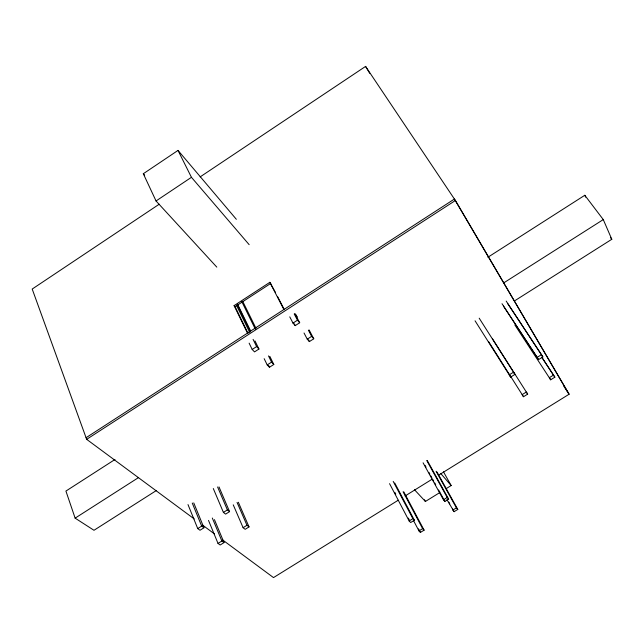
<?xml version="1.0" encoding="UTF-8"?>
<svg xmlns="http://www.w3.org/2000/svg" width="644" height="644" viewBox="0 0 644 644"><rect width="100%" height="100%" fill="white"/><g stroke="black" fill="none" stroke-linecap="round" stroke-linejoin="round"><path stroke-width="0.97" d="M216.795 267.115L156.041 200.968L143.314 173.735L178.01 150.414L236.348 219.306M156.041 200.968L191.437 177.309L178.01 150.414M159.205 204.228L32.2 289.051L86.658 439.337L194.238 518.943M200.147 176.891L365.583 66.404L455.397 200.501L569.119 394.225L438.403 475.312M247.457 333.133L234.086 305.626L269.844 282.322L275.318 292.175M234.086 305.626L235.076 306.673L270.786 283.4M86.071 437.711L454.414 199.036L568.266 392.929M86.658 439.337L455.397 200.501M252.182 349.459L256.61 346.593L258.952 349.032L254.533 351.882L252.182 349.459L249.123 343.139M292.996 323.095L297.464 320.205L299.685 322.741L295.226 325.614L292.996 323.095L289.768 316.856M114.978 459.494L65.921 491.066L75.131 518.146L93.984 530.286L156.395 490.503M267.212 364.931L271.559 362.129L273.805 364.472L269.474 367.257L267.212 364.931L264.161 358.676M307.252 339.179L311.64 336.353L313.765 338.784L309.394 341.594L307.252 339.179L304.032 332.996M75.131 518.146L138.468 477.615M487.894 257.262L584.808 195.277L603.275 219.588L611.8 239.286L514.427 300.965M503.64 282.949L603.275 219.588M197.74 528.603L201.685 526.116L203.939 527.782L200.002 530.262L197.74 528.603L187.992 504.582M223.42 512.415L227.388 509.911L229.57 511.626L225.617 514.121L223.42 512.415L213.301 488.538M218.026 543.431L221.874 541.016L224.015 542.594L220.176 545.001L218.026 543.431L208.503 520.416M243.102 527.702L246.966 525.271L249.043 526.897L245.187 529.32L243.102 527.702L233.233 504.824M502.014 303.718L537.177 357.364L541.491 354.659L506.176 301.078M514.934 374.397L513.501 372.184L509.211 374.872L510.652 377.078L514.934 374.397L479.192 318.184M503.431 306.069L538.537 359.626L542.844 356.937L541.491 354.659M553.582 375.041L549.372 377.658L550.66 379.807L554.854 377.191L542.023 357.484M527.669 394.128L526.309 392.035L522.131 394.643L523.5 396.728L527.669 394.128L492.596 338.969M398.242 500.219L273.507 577.596L222.55 539.889M405.084 495.977L432.422 479.023M414.486 489.722L425.41 501.475L440.359 492.225M446.179 488.635L451.162 485.552L443.483 471.827M409.149 520.98L412.876 518.678L414.406 520.231L410.687 522.534L409.149 520.98L389.564 483.668M443.45 499.8L447.202 497.482L448.643 499.1L444.899 501.418L443.45 499.8L423.084 462.803M418.962 530.906L422.633 528.652L424.106 530.157L420.443 532.403L418.962 530.906L413.4 520.368M452.708 510.129L456.403 507.85L457.795 509.42L454.109 511.682L446.936 499.672M202.329 524.924L214.46 533.908M143.314 173.735L144.659 175.224M294.928 313.709L296.208 315.166M294.863 314.063L297.447 317.017M440.705 473.453L451.162 485.552M191.437 177.309L249.156 244.664M610.625 237.733L611.8 239.286M563.854 386.247L569.119 394.225M507.585 303.437L542.844 356.937M541.668 357.162L554.854 377.191M514.846 324.93L550.66 379.807M488.555 341.513L492.29 347.422M492.636 347.905L495.486 352.477M495.832 352.952L507.738 371.87M508.068 372.312L523.5 396.728M475.055 320.801L510.652 377.078M537.177 357.364L538.537 359.626M365.583 66.404L369.712 73.303M437.034 472.044L457.795 509.42M436.101 471.287L456.403 507.85M427.238 460.444L448.643 499.1M426.755 460.524L447.202 497.482M448.82 502.119L449.778 503.858M452.668 509.074L454.109 511.682M425.04 465.354L426.006 467.117M428.912 472.39L429.878 474.153M430.852 475.908L431.818 477.671M432.784 479.426L433.758 481.189M434.724 482.944L435.69 484.707M438.596 489.979L439.57 491.742M440.536 493.497L444.899 501.418M424.476 499.744L425.41 501.475M403.836 491.952L424.106 530.157M403.088 491.783L422.633 528.652M394.748 483.024L414.406 520.231M418.568 528.853L420.443 532.403M393.21 481.406L412.876 518.678M394.844 492.378L395.778 494.149M408.352 518.098L409.286 519.869M309.144 329.978L313.765 338.784M308.404 330.187L311.64 336.353M295.507 314.739L299.685 322.741M308.476 339.831L309.394 341.594M294.219 313.974L297.464 320.205M294.308 323.835L295.226 325.614M277.58 296.562L284.374 309.716M269.844 282.322L283.883 309.531M242.691 301.312L256.03 328.376M269.812 356.349L273.805 364.472M241.717 301.464L255.322 329.124M268.492 355.891L271.559 362.129M268.588 365.446L269.474 367.257M237.539 304.185L250.629 330.984M237.427 304.934L250.605 331.926M255 340.926L258.952 349.032M236.396 305.135L249.582 332.175M253.1 339.388L256.61 346.593M235.076 306.673L248.004 333.278M584.808 195.277L585.613 197.104M238.336 502.256L249.043 526.897M237.056 502.417L246.966 525.271M219 486.904L229.57 511.626M217.6 486.977L227.388 509.911M214.444 519.644L224.015 542.594M212.303 518.018L221.874 541.016M193.747 502.9L203.939 527.782M192.25 503.036L201.685 526.116"/></g></svg>
